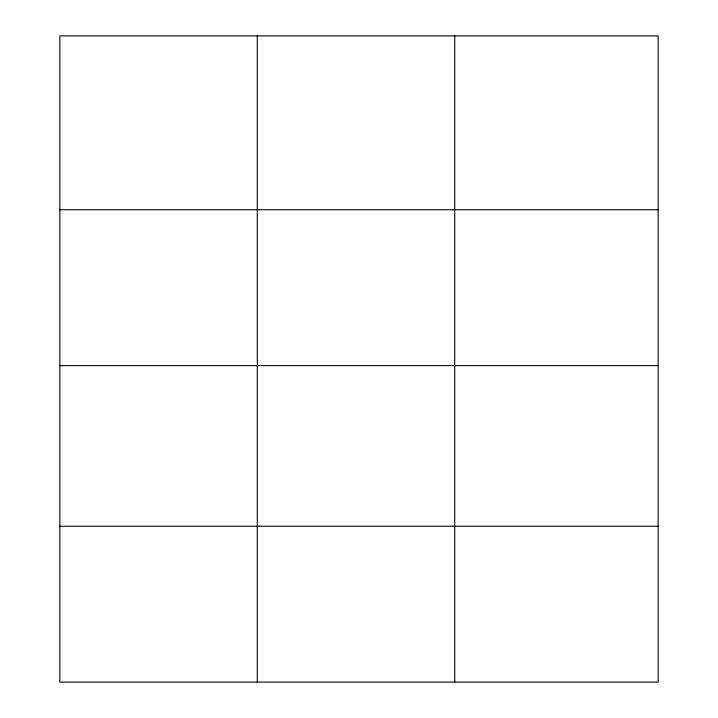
<?xml version="1.0" encoding="UTF-8"?>
<svg xmlns="http://www.w3.org/2000/svg" width="718" height="718" viewBox="0 0 718 718"><rect width="100%" height="100%" fill="white"/><g stroke="black" fill="none" stroke-linecap="round" stroke-linejoin="round"><path stroke-width="1.08" d="M658.155 365.624L658.155 35.9L59.845 35.9L59.845 682.1L658.155 682.1L658.155 365.624L59.845 365.624M59.845 209.746L658.155 209.746M59.845 526.222L658.155 526.222M454.727 35.9L454.727 682.1M257.286 35.9L257.286 682.1"/></g></svg>
